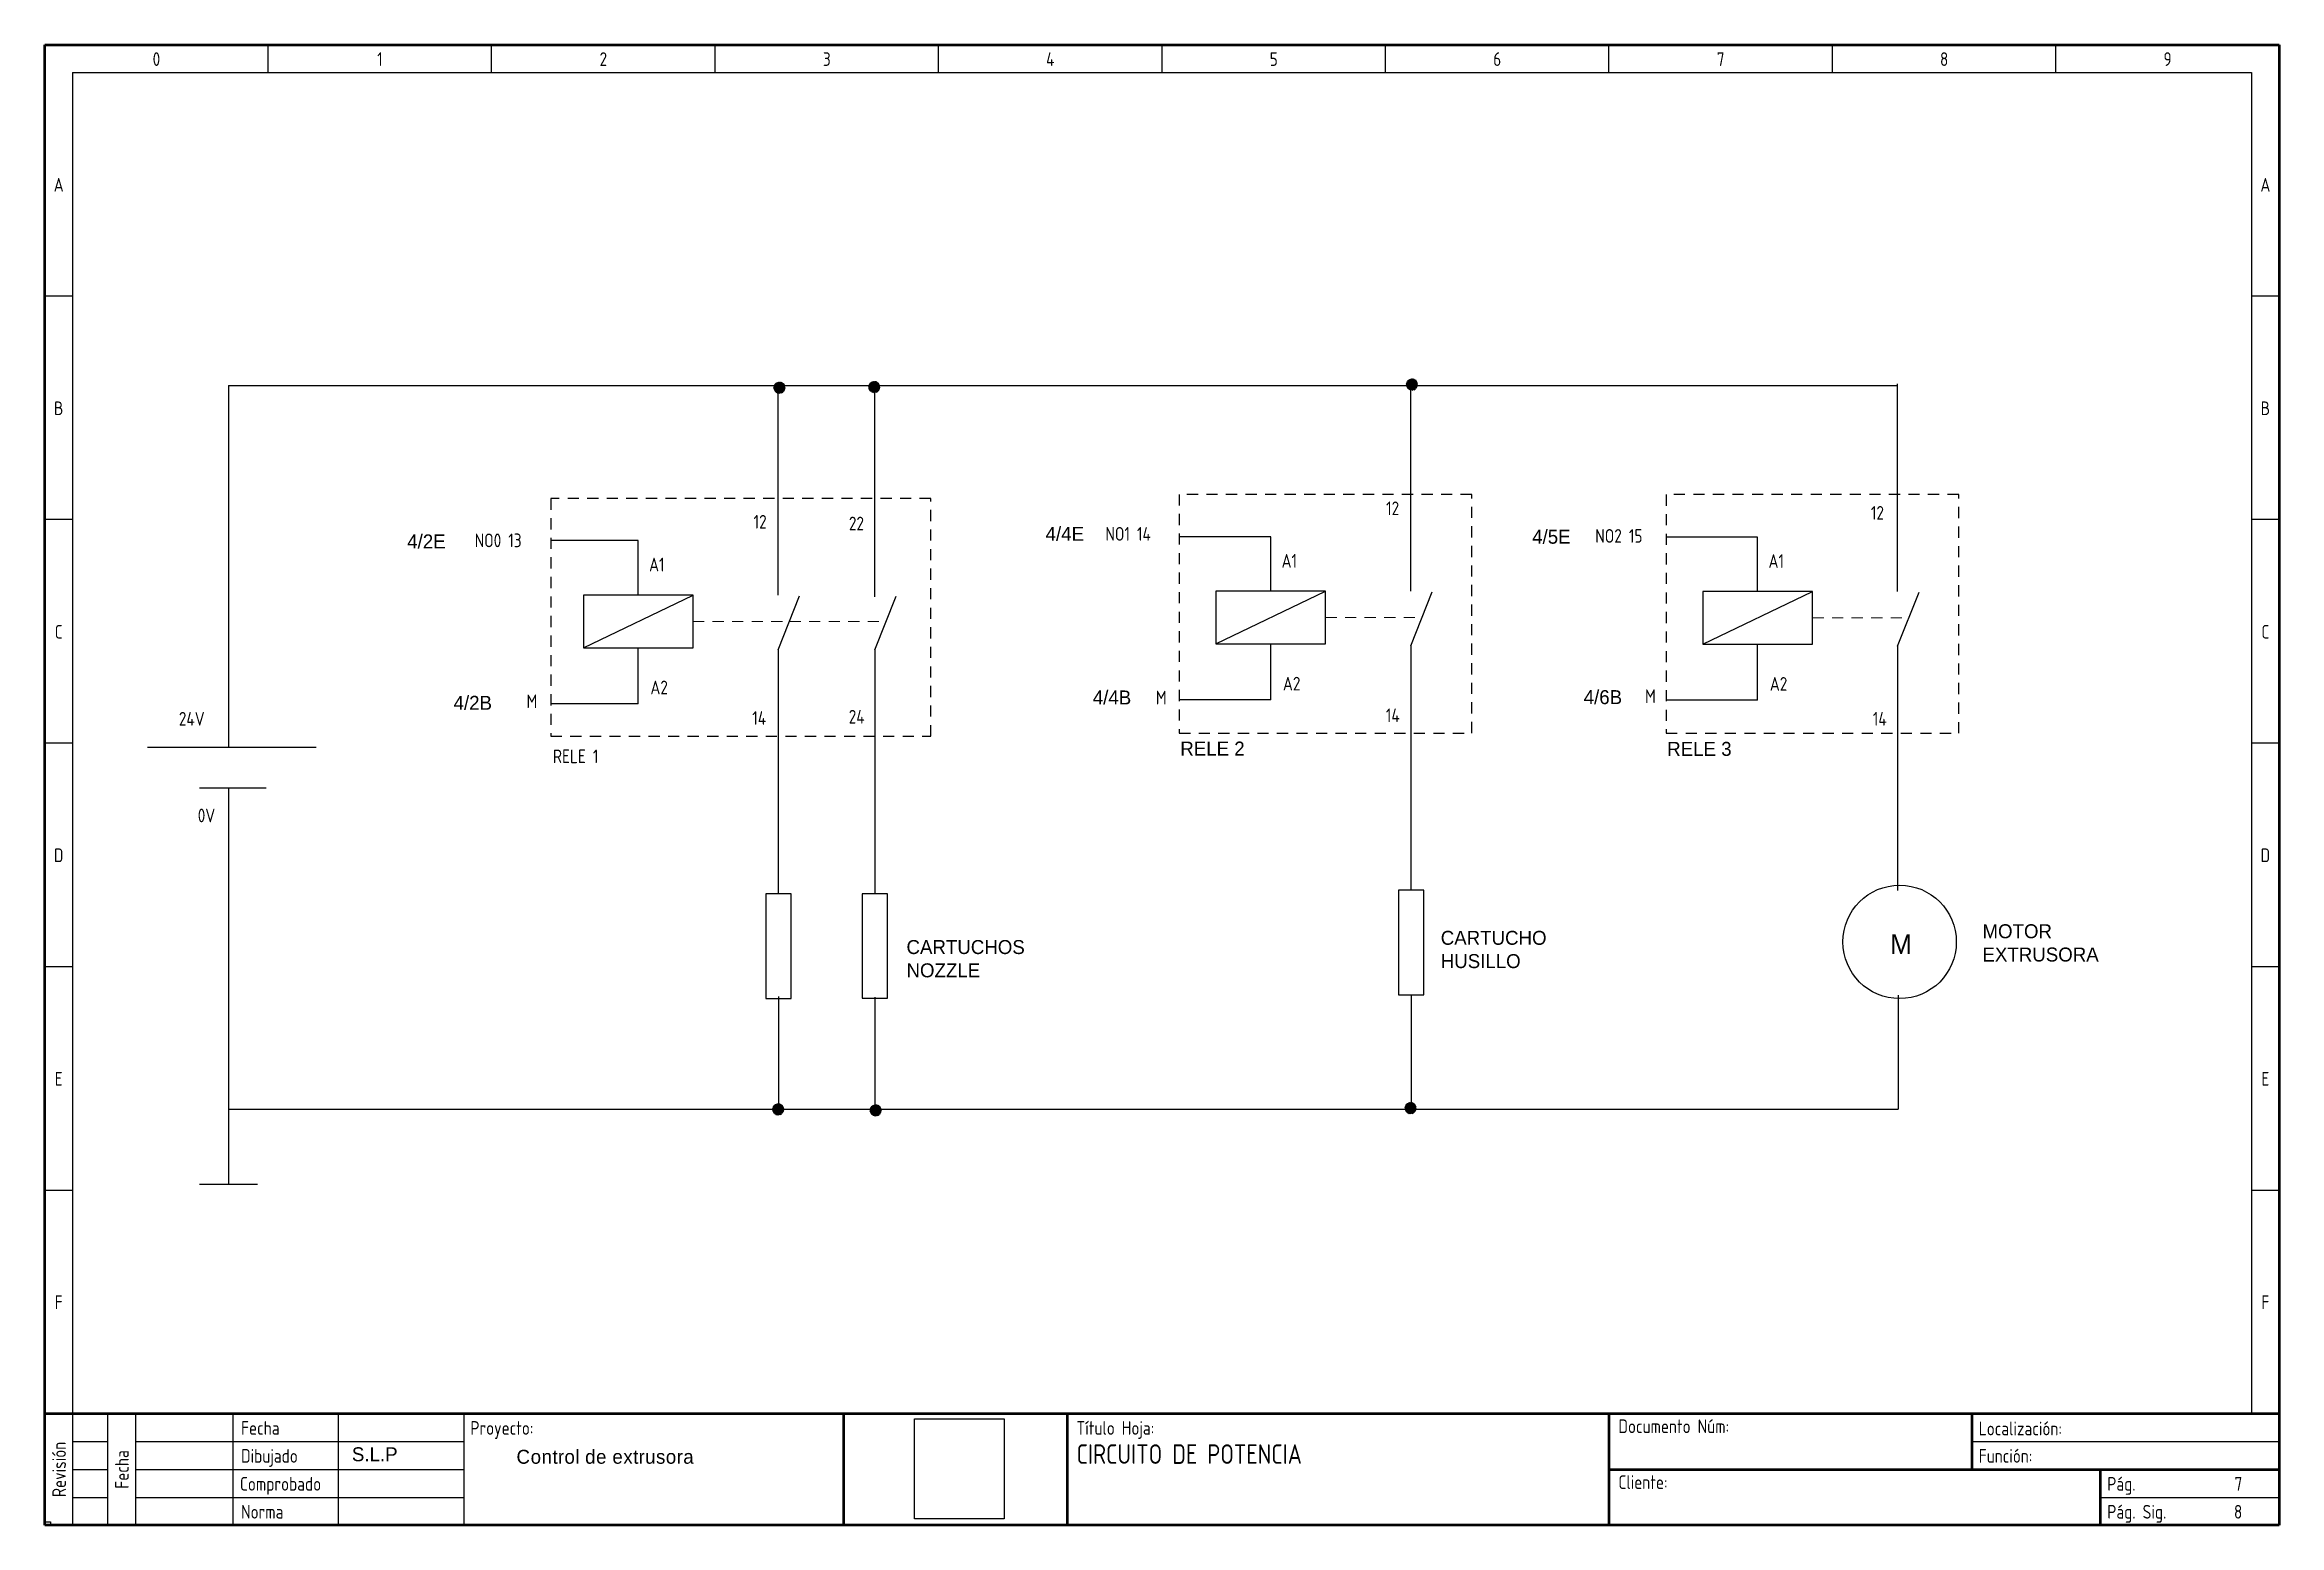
# Model space of a CAD drawing. Header units: millimetres. Extents: x 0 to 400, y 0 to 265.
import ezdxf
from ezdxf.enums import TextEntityAlignment as Align

# ---------------------------------------------------------------- set-up
doc = ezdxf.new("R2010")
doc.units = ezdxf.units.MM
doc.linetypes.add('Caddy_Dash', pattern=[3.5, 2, -1.5])
doc.linetypes.add('Caddy_Solid', pattern=[0])
doc.layers.add('Caddy_1', color=7, linetype='Continuous', lineweight=25)
doc.styles.add('Caddy_Vectorfont1p', font='isocp___.ttf', dxfattribs={"width": 0.9})
picture_1 = doc.add_image_def('image1.jpg', size_in_pixel=(592, 334))
picture_2 = doc.add_image_def('image2.jpg', size_in_pixel=(300, 335))

# ---------------------------------------------------------------- blocks, each defined once
blk = doc.blocks.new('Blk3')
at = {"layer": 'Caddy_1', "linetype": 'Caddy_Solid', "lineweight": 50}
for p, q in [((10, 30), (410, 30)), ((153, 30), (153, 10)), ((193, 30), (193, 10)), ((290, 30), (290, 10)), ((355, 20), (355, 30)), ((290, 20), (410, 20)), ((378, 10), (378, 20)), ((410, 10), (10, 10))]:
    blk.add_line(p, q, dxfattribs=at)
at = {"layer": 'Caddy_1', "linetype": 'Caddy_Solid', "lineweight": 25}
for p, q in [((10, 30), (15, 30)), ((15, 30), (15, 10)), ((21.25, 30), (21.25, 10)), ((26.25, 30), (26.25, 10)), ((43.75, 10), (43.75, 30)), ((62.5, 30), (62.5, 10)), ((85, 30), (85, 10)), ((15, 25), (21.25, 25)), ((26.25, 25), (85, 25)), ((355, 25), (410, 25)), ((15, 20), (21.25, 20)), ((26.25, 20), (85, 20)), ((15, 15), (21.25, 15)), ((26.25, 15), (85, 15)), ((378, 15), (410, 15))]:
    blk.add_line(p, q, dxfattribs=at)
at = {"layer": 'Caddy_1', "lineweight": 25, "style": 'Caddy_Vectorfont1p', "width": 0.9}
for s, p in [('Fecha', (45.15, 26.2)), ('Proyecto:', (86.2, 26.2)), ('Título Hoja:', (194.7, 26.2)), ('Documento Núm:', (291.7, 26.5)), ('Localización:', (356.2, 26.1)), ('Dibujado', (45.15, 21.2)), ('Función:', (356.2, 21.2)), ('Comprobado', (44.94, 16.2)), ('Cliente:', (291.7, 16.5)), ('Pág.', (379.2, 16.2)), ('Norma', (45.15, 11.2)), ('Pág. Sig.', (379.2, 11.2))]:
    blk.add_text(s, height=2.45, dxfattribs=at).set_placement(p)
for s, p in [('Revisión', (13.8, 20)), ('Fecha', (25.05, 20))]:
    blk.add_text(s, height=2.45, rotation=90, dxfattribs=at).set_placement(p, align=Align.CENTER)
blk = doc.blocks.new('Blk4')
at = {"layer": 'Caddy_1', "linetype": 'Caddy_Solid', "lineweight": 50}
for p, q in [((10, 10), (10, 275)), ((10, 275), (410, 275)), ((410, 275), (410, 10))]:
    blk.add_line(p, q, dxfattribs=at)
at = {"layer": 'Caddy_1', "linetype": 'Caddy_Solid', "lineweight": 25}
for p, q in [((50, 270), (50, 275)), ((90, 270), (90, 275)), ((130, 270), (130, 275)), ((170, 270), (170, 275)), ((210, 270), (210, 275)), ((250, 270), (250, 275)), ((290, 270), (290, 275)), ((330, 270), (330, 275)), ((370, 270), (370, 275)), ((15, 270), (15, 30)), ((15, 270), (405, 270)), ((405, 270), (405, 30)), ((15, 230), (10, 230)), ((410, 230), (405, 230)), ((15, 190), (10, 190)), ((410, 190), (405, 190)), ((15, 150), (10, 150)), ((410, 150), (405, 150)), ((10, 110), (15, 110)), ((405, 110), (410, 110)), ((10, 70), (15, 70)), ((405, 70), (410, 70))]:
    blk.add_line(p, q, dxfattribs=at)
at = {"layer": 'Caddy_1', "lineweight": 25, "style": 'Caddy_Vectorfont1p', "width": 0.9}
for s, p in [('0', (30, 271.2)), ('1', (70, 271.2)), ('2', (110, 271.2)), ('3', (150, 271.2)), ('4', (190, 271.2)), ('5', (230, 271.2)), ('6', (270, 271.2)), ('7', (310, 271.2)), ('8', (350, 271.2)), ('9', (390, 271.2)), ('A', (12.5, 248.7)), ('A', (407.5, 248.7)), ('B', (12.5, 208.7)), ('B', (407.5, 208.7)), ('C', (12.5, 168.7)), ('C', (407.5, 168.7)), ('D', (12.5, 128.7)), ('D', (407.5, 128.7)), ('E', (12.5, 88.7)), ('E', (407.5, 88.7)), ('F', (12.5, 48.7)), ('F', (407.5, 48.7))]:
    blk.add_text(s, height=2.45, dxfattribs=at).set_placement(p, align=Align.CENTER)

msp = doc.modelspace()

# ---------------------------------------------------------------- hatches: boundary and pattern name
at = {"layer": 'Caddy_1'}
h = msp.add_hatch(dxfattribs=at)
h.set_pattern_fill('_USER', color=256, scale=0.1, angle=28.6479, style=0, double=1, pattern_type=0)
h.set_pattern_definition([(28.64789, (-73.47663, -58.94913), (-0.047942554, 0.087758256), []), (118.64789, (-73.47663, -58.94913), (-0.087758256, -0.047942554), [])])
edge = h.paths.add_edge_path(flags=0)
edge.add_arc((131.52, 203.55), 1, 0, 360)
h = msp.add_hatch(dxfattribs=at)
h.set_pattern_fill('_USER', color=256, scale=0.1, angle=28.6479, style=0, double=1, pattern_type=0)
h.set_pattern_definition([(28.64789, (-56.50474, -58.82247), (-0.047942554, 0.087758256), []), (118.64789, (-56.50474, -58.82247), (-0.087758256, -0.047942554), [])])
edge = h.paths.add_edge_path(flags=0)
edge.add_arc((148.5, 203.68), 1, 0, 360)
h = msp.add_hatch(dxfattribs=at)
h.set_pattern_fill('_USER', color=256, scale=0.1, angle=28.6479, style=0, double=1, pattern_type=0)
h.set_pattern_definition([(28.64789, (39.72519, -58.38168), (-0.047942554, 0.087758256), []), (118.64789, (39.72519, -58.38168), (-0.087758256, -0.047942554), [])])
edge = h.paths.add_edge_path(flags=0)
edge.add_arc((244.73, 204.12), 1, 0, 360)
h = msp.add_hatch(dxfattribs=at)
h.set_pattern_fill('_USER', color=256, scale=0.1, angle=28.6479, style=0, double=1, pattern_type=0)
h.set_pattern_definition([(28.64789, (-73.69816, -188.11988), (-0.047942554, 0.087758256), []), (118.64789, (-73.69816, -188.11988), (-0.087758256, -0.047942554), [])])
edge = h.paths.add_edge_path(flags=0)
edge.add_arc((131.3, 74.38), 1, 0, 360)
h = msp.add_hatch(dxfattribs=at)
h.set_pattern_fill('_USER', color=256, scale=0.1, angle=28.6479, style=0, double=1, pattern_type=0)
h.set_pattern_definition([(28.64789, (-56.25507, -188.2795), (-0.047942554, 0.087758256), []), (118.64789, (-56.25507, -188.2795), (-0.087758256, -0.047942554), [])])
edge = h.paths.add_edge_path(flags=0)
edge.add_arc((148.74, 74.22), 1, 0, 360)
h = msp.add_hatch(dxfattribs=at)
h.set_pattern_fill('_USER', color=256, scale=0.1, angle=28.6479, style=0, double=1, pattern_type=0)
h.set_pattern_definition([(28.64789, (39.48672, -187.88538), (-0.047942554, 0.087758256), []), (118.64789, (39.48672, -187.88538), (-0.087758256, -0.047942554), [])])
edge = h.paths.add_edge_path(flags=0)
edge.add_arc((244.49, 74.61), 1, 0, 360)

# ---------------------------------------------------------------- linework, layer by layer
at = {"color": 7}
for p, q in [((244.5, 167.12), (244.5, 204.26)), ((331.66, 167.08), (331.66, 204.22)), ((32.86, 203.96), (331.66, 203.96)), ((131.27, 166.44), (131.27, 203.58)), ((148.55, 166.13), (148.55, 203.58)), ((106.22, 176.18), (90.56, 176.18)), ((106.22, 166.44), (106.22, 176.18)), ((219.44, 176.86), (203.05, 176.86)), ((219.44, 167.12), (219.44, 176.86)), ((306.6, 176.82), (290.22, 176.82)), ((306.6, 167.08), (306.6, 176.82)), ((96.4, 157), (116.03, 166.44)), ((131.27, 156.65), (135.11, 166.3)), ((148.55, 156.62), (152.38, 166.26)), ((209.63, 157.68), (229.25, 167.12)), ((244.5, 157.33), (248.33, 166.98)), ((296.79, 157.64), (316.42, 167.08)), ((331.66, 157.29), (335.49, 166.93)), ((106.22, 146.99), (106.22, 157)), ((219.44, 147.66), (219.44, 157.68)), ((306.6, 147.62), (306.6, 157.64)), ((106.22, 146.99), (90.56, 146.99)), ((219.44, 147.66), (203.05, 147.66)), ((306.6, 147.62), (290.22, 147.62)), ((131.3, 94.59), (131.3, 74.38)), ((148.58, 94.44), (148.58, 74.24)), ((244.58, 94.89), (244.58, 74.68)), ((331.74, 94.84), (331.74, 74.41)), ((32.86, 74.43), (331.74, 74.41))]:
    msp.add_line(p, q, dxfattribs=at)
at = {"color": 7, "linetype": 'Continuous'}
for p, q in [((32.86, 203.96), (32.86, 139.2)), ((131.27, 156.65), (131.27, 112.93)), ((148.55, 156.62), (148.55, 112.98)), ((18.36, 139.2), (48.56, 139.2)), ((27.66, 131.9), (39.65, 131.9)), ((32.86, 131.9), (32.86, 74.43)), ((32.86, 74.43), (32.86, 61)), ((27.68, 61), (38.04, 61))]:
    msp.add_line(p, q, dxfattribs=at)
at = {"color": 7, "linetype": 'Caddy_Dash', "lineweight": 13}
for p, q in [((116.03, 161.72), (133.37, 161.72)), ((133.31, 161.69), (150.64, 161.69)), ((229.25, 162.4), (246.59, 162.4)), ((316.42, 162.36), (333.75, 162.36))]:
    msp.add_line(p, q, dxfattribs=at)
at = {"color": 7, "linetype": 'ByBlock'}
for p, q in [((244.5, 157.33), (244.5, 113.61)), ((331.66, 157.29), (331.66, 113.57))]:
    msp.add_line(p, q, dxfattribs=at)
at = {"color": 7, "linetype": 'Caddy_Dash'}
for points in [[(203.05, 184.45), (203.05, 141.74), (255.43, 141.74), (255.43, 184.45)], [(290.22, 184.41), (290.22, 141.7), (342.59, 141.7), (342.59, 184.41)], [(90.56, 183.69), (90.56, 141.17), (158.59, 141.17), (158.59, 183.69)]]:
    msp.add_lwpolyline(points, close=True, dxfattribs=at)
at = {"color": 7}
for points in [[(96.4, 166.44), (96.4, 157), (116.03, 157), (116.03, 166.44)], [(209.63, 167.12), (209.63, 157.68), (229.25, 157.68), (229.25, 167.12)], [(296.79, 167.08), (296.79, 157.64), (316.42, 157.64), (316.42, 167.08)], [(129.09, 112.93), (129.09, 94.21), (133.62, 94.21), (133.62, 112.93)], [(146.3, 112.98), (146.3, 94.26), (150.83, 94.26), (150.83, 112.98)], [(242.31, 113.61), (242.31, 94.89), (246.84, 94.89), (246.84, 113.61)]]:
    msp.add_lwpolyline(points, close=True, dxfattribs=at)
at = {"color": 7, "linetype": 'Continuous'}
msp.add_circle((332.01, 104.35), 10.15, dxfattribs=at)

# ---------------------------------------------------------------- block references
at = {"layer": 'Caddy_1'}
for name in ['Blk4', 'Blk3']:
    msp.add_blockref(name, (-10.02, -10.07), dxfattribs=at)

# ---------------------------------------------------------------- texts
at = {"char_height": 2.5, "attachment_point": 1}
for s, insert, width in [('{4/2E}', (64.87, 177.28), 12.5931), ('{4/4E}', (179.14, 178.64), 12.5931), ('{4/5E}', (266.24, 178.12), 12.5931), ('{4/2B}', (73.17, 148.39), 12.5931), ('{4/4B}', (187.59, 149.35), 12.5931), ('{4/6B}', (275.46, 149.41), 12.5931), ('{\\C5;S.L.P}', (54.97, 13.9), 20.0109), ('{\\C5;\\T1.05;Control de extrusora}', (84.43, 13.45), 51.3134)]:
    msp.add_mtext(s, dxfattribs=dict(at, insert=insert, width=width))
at = {"color": 7, "linetype": 'Caddy_Dash', "attachment_point": 1}
for s, insert, char_height, width in [('{RELE 2}', (203.25, 140.2), 2.5, 18.3535), ('{RELE 3}', (290.41, 140.15), 2.5, 18.3535), ('{CARTUCHOS NOZZLE}', (154.24, 104.68), 2.5, 18.3535), ('{CARTUCHO HUSILLO}', (249.87, 106.33), 2.5, 18.3535), ('{\\pxi-1,l1;M}', (330.32, 105.7), 3.5, 6.5232), ('{MOTOR EXTRUSORA}', (346.84, 107.51), 2.5, 18.3535)]:
    msp.add_mtext(s, dxfattribs=dict(at, insert=insert, char_height=char_height, width=width))
at = {"layer": 'Caddy_1', "lineweight": 25, "style": 'Caddy_Vectorfont1p', "width": 0.9}
for s, p in [('12', (126.87, 178.32)), ('22', (143.93, 178.01)), ('12', (240.09, 180.73)), ('12', (326.87, 179.92)), ('NO0 13', (76.94, 174.99)), ('NO1 14', (189.84, 176.16)), ('NO2 15', (277.53, 175.79)), ('A1', (108.16, 170.66)), ('A1', (221.38, 171.33)), ('A1', (308.54, 171.29)), ('M', (86.22, 146.19)), ('A2', (108.4, 148.67)), ('M', (198.87, 146.85)), ('A2', (221.62, 149.35)), ('M', (286.44, 147.1)), ('A2', (308.78, 149.31)), ('24V', (23.99, 143.06)), ('14', (126.64, 143.2)), ('24', (143.9, 143.43)), ('14', (240.05, 143.68)), ('14', (327.22, 143.06)), ('RELE 1', (90.94, 136.34)), ('0V', (27.37, 125.76))]:
    msp.add_text(s, height=2.45, dxfattribs=at).set_placement(p)
at = {"layer": 'Caddy_1', "color": 5, "lineweight": 25, "true_color": 0x0000ff, "style": 'Caddy_Vectorfont1p', "width": 0.9}
msp.add_text('CIRCUITO DE POTENCIA', height=3.5, dxfattribs=at).set_placement((184.68, 10.93, -1))
for s, p in [('7', (393.35, 6.13, -1)), ('8', (393.35, 1.13, -1))]:
    msp.add_text(s, height=2.45, dxfattribs=at).set_placement(p, align=Align.RIGHT)

# ---------------------------------------------------------------- pictures from other files: only their frames are drawn
image = msp.add_image(picture_2, insert=(155.69, 1.12), size_in_units=(16.01, 17.87))
image.dxf.flags = 7
image = msp.add_image(picture_1, insert=(0, 0), size_in_units=(1, 0.564))
image.dxf.flags = 7

doc.saveas('drawing.dxf')
